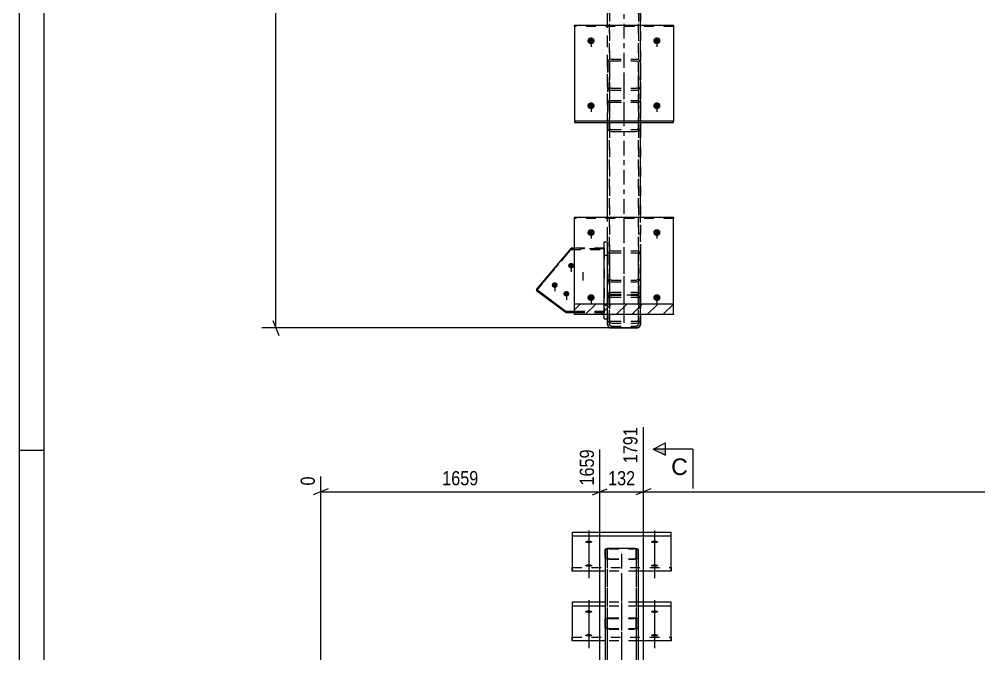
# Model space of a CAD drawing. Header units: millimetres. Extents: x 0 to 1189, y 0 to 841.
# Drawn here: x 0 to 194.2, y 554.8 to 683.3 of the extents above; entities that cross this region are included whole.
import ezdxf

# ---------------------------------------------------------------- set-up
doc = ezdxf.new("R2010")
doc.units = ezdxf.units.MM
doc.linetypes.add('DXK_LINE_DOT2', pattern=[3.9198, 1.9599, -1.9599])
doc.linetypes.add('DXK_LINE_DOT3', pattern=[5.9187, 2.979, -0.9799, 0.9799, -0.9799])
doc.styles.add('Arial', font='ARIAL.TTF', dxfattribs={"height": 0.2})
doc.styles.add('Arial Narrow', font='ARIALN.TTF', dxfattribs={"height": 0.2})

# ---------------------------------------------------------------- blocks, each defined once
blk = doc.blocks.new('Unknown-761549426-1125')
at = {"color": 5, "linetype": 'Continuous'}
for p, q in [((0, 841), (0, 0)), ((5, 836), (5, 5)), ((5, 596), (0, 596))]:
    blk.add_line(p, q, dxfattribs=at)
blk = doc.blocks.new('Bolt-761549426-4709 - 4700')
at = {"linetype": 'Continuous'}
for points in [[(115.27, 563.62), (115.42, 563.62), (115.57, 563.6), (115.7, 563.57), (115.81, 563.54), (115.9, 563.5), (115.97, 563.45), (116, 563.4), (116, 563.34), (115.97, 563.29), (115.9, 563.24), (115.81, 563.2), (115.7, 563.17), (115.57, 563.14), (115.42, 563.12), (115.27, 563.12), (115.12, 563.12), (114.97, 563.14), (114.84, 563.17), (114.72, 563.2), (114.63, 563.24), (114.57, 563.29), (114.54, 563.34), (114.54, 563.4), (114.57, 563.45), (114.63, 563.5), (114.72, 563.54), (114.84, 563.57), (114.97, 563.6), (115.12, 563.62)], [(115.27, 558.83), (115.42, 558.83), (115.57, 558.81), (115.7, 558.78), (115.81, 558.75), (115.9, 558.71), (115.97, 558.66), (116, 558.61), (116, 558.56), (115.97, 558.5), (115.9, 558.46), (115.81, 558.41), (115.7, 558.38), (115.57, 558.35), (115.42, 558.34), (115.27, 558.33), (115.12, 558.34), (114.97, 558.35), (114.84, 558.38), (114.72, 558.41), (114.63, 558.46), (114.57, 558.5), (114.54, 558.56), (114.54, 558.61), (114.57, 558.66), (114.63, 558.71), (114.72, 558.75), (114.84, 558.78), (114.97, 558.81), (115.12, 558.83)]]:
    blk.add_hatch(color=1, dxfattribs=at).paths.add_polyline_path(points)
at = {"color": 1, "linetype": 'Continuous'}
for p, q in [((115.27, 565.69), (115.27, 560.8)), ((115.27, 560.9), (115.27, 556.01))]:
    blk.add_line(p, q, dxfattribs=at)
blk = doc.blocks.new('Part-761549426-4710 - 4700')
at = {"color": 7, "linetype": 'DXK_LINE_DOT3'}
blk.add_line((121.93, 570.38), (121.93, 528.64), dxfattribs=at)
at = {"color": 7, "linetype": 'DXK_LINE_DOT2'}
for p, q in [((118.6, 561.85), (118.66, 561.95)), ((118.6, 560.11), (118.6, 561.85)), ((118.6, 561.85), (118.6, 538.91)), ((118.66, 561.95), (118.84, 562.04)), ((118.84, 562.04), (119.09, 562.1)), ((119.03, 561.9), (119, 561.85)), ((119, 560.11), (119, 561.85)), ((119, 561.85), (119, 538.91)), ((119.12, 561.94), (119.03, 561.9)), ((119.09, 562.1), (119.4, 562.12)), ((119.25, 561.97), (119.12, 561.94)), ((119.4, 561.98), (119.25, 561.97)), ((119.4, 562.12), (124.47, 562.12)), ((119.4, 561.98), (124.47, 561.98)), ((124.47, 562.12), (124.77, 562.1)), ((124.62, 561.97), (124.47, 561.98)), ((124.75, 561.94), (124.62, 561.97)), ((124.84, 561.9), (124.75, 561.94)), ((124.77, 562.1), (125.03, 562.04)), ((124.87, 561.84), (124.84, 561.9)), ((124.87, 560.11), (124.87, 561.84)), ((124.87, 561.84), (124.87, 538.91)), ((125.03, 562.04), (125.21, 561.95)), ((125.21, 561.95), (125.27, 561.84)), ((125.27, 560.11), (125.27, 561.84)), ((125.27, 561.84), (125.27, 538.91)), ((118.6, 560.11), (118.6, 537.17)), ((118.66, 560.01), (118.6, 560.11)), ((118.84, 559.92), (118.66, 560.01)), ((119.09, 559.86), (118.84, 559.92)), ((119, 560.11), (119, 537.17)), ((119, 560.11), (119.03, 560.06)), ((119.03, 560.06), (119.12, 560.02)), ((119.4, 559.84), (119.09, 559.86)), ((119.12, 560.02), (119.25, 559.99)), ((119.25, 559.99), (119.4, 559.98)), ((119.4, 559.98), (124.47, 559.98)), ((119.4, 559.84), (124.47, 559.84)), ((124.47, 559.98), (124.62, 559.99)), ((124.77, 559.86), (124.47, 559.84)), ((124.62, 559.99), (124.75, 560.02)), ((124.75, 560.02), (124.84, 560.06)), ((125.03, 559.92), (124.77, 559.86)), ((124.84, 560.06), (124.87, 560.11)), ((124.87, 560.11), (124.87, 537.17)), ((125.21, 560.01), (125.03, 559.92)), ((125.27, 560.11), (125.21, 560.01)), ((125.27, 560.11), (125.27, 537.17)), ((118.66, 539.01), (118.6, 538.91)), ((118.6, 537.17), (118.6, 538.91)), ((118.83, 539.1), (118.66, 539.01)), ((119.09, 539.16), (118.83, 539.1)), ((119, 538.91), (119.03, 538.96)), ((119, 537.17), (119, 538.91)), ((119.03, 538.96), (119.12, 539)), ((119.4, 539.18), (119.09, 539.16)), ((119.12, 539), (119.25, 539.03)), ((119.25, 539.03), (119.4, 539.04)), ((119.4, 539.18), (124.47, 539.18)), ((119.4, 539.04), (124.47, 539.04)), ((124.77, 539.16), (124.47, 539.18)), ((124.47, 539.04), (124.62, 539.03)), ((124.62, 539.03), (124.75, 539)), ((124.75, 539), (124.84, 538.96)), ((125.03, 539.1), (124.77, 539.16)), ((124.84, 538.96), (124.87, 538.91)), ((124.87, 538.91), (124.87, 537.17)), ((125.21, 539.01), (125.03, 539.1)), ((125.27, 538.91), (125.21, 539.01)), ((125.27, 537.17), (125.27, 538.91)), ((118.6, 537.17), (118.66, 537.07)), ((118.66, 537.07), (118.83, 536.98)), ((118.83, 536.98), (119.09, 536.92)), ((119.03, 537.12), (119, 537.17)), ((119.12, 537.08), (119.03, 537.12)), ((119.09, 536.92), (119.4, 536.9)), ((119.25, 537.05), (119.12, 537.08)), ((119.4, 537.04), (119.25, 537.05)), ((119.4, 537.04), (124.47, 537.04)), ((119.4, 536.9), (124.47, 536.9)), ((124.62, 537.05), (124.47, 537.04)), ((124.47, 536.9), (124.77, 536.92)), ((124.75, 537.08), (124.62, 537.05)), ((124.84, 537.12), (124.75, 537.08)), ((124.77, 536.92), (125.03, 536.98)), ((124.87, 537.17), (124.84, 537.12)), ((125.03, 536.98), (125.21, 537.07)), ((125.21, 537.07), (125.27, 537.17))]:
    blk.add_line(p, q, dxfattribs=at)
blk = doc.blocks.new('Part-761549426-4708 - 4700')
at = {"color": 2, "linetype": 'Continuous'}
for p, q in [((118.6, 575.96), (118.66, 576.07)), ((118.6, 575.96), (118.6, 552.52)), ((118.66, 576.07), (118.84, 576.16)), ((118.84, 576.16), (119.1, 576.22)), ((119.1, 576.22), (119.4, 576.24)), ((119.4, 576.24), (124.47, 576.24)), ((124.47, 576.24), (124.77, 576.22)), ((124.77, 576.22), (125.03, 576.16)), ((125.03, 576.16), (125.21, 576.07)), ((125.21, 576.07), (125.27, 575.96)), ((125.27, 575.96), (125.27, 552.52)), ((118.66, 553.13), (118.6, 553.03)), ((118.77, 553.19), (118.66, 553.13)), ((125.21, 553.13), (125.1, 553.19)), ((125.27, 553.03), (125.21, 553.13))]:
    blk.add_line(p, q, dxfattribs=at)
at = {"color": 7, "linetype": 'DXK_LINE_DOT2'}
for p, q in [((118.6, 574.23), (118.6, 575.96)), ((119.03, 576.02), (119, 575.96)), ((119, 574.23), (119, 575.96)), ((119, 575.96), (119, 553.03)), ((119.12, 576.06), (119.03, 576.02)), ((119.25, 576.09), (119.12, 576.06)), ((119.4, 576.1), (119.25, 576.09)), ((119.4, 576.1), (124.47, 576.1)), ((124.62, 576.09), (124.47, 576.1)), ((124.75, 576.06), (124.62, 576.09)), ((124.84, 576.02), (124.75, 576.06)), ((124.87, 575.96), (124.84, 576.02)), ((124.87, 574.23), (124.87, 575.96)), ((124.87, 575.96), (124.87, 553.03)), ((125.27, 574.23), (125.27, 575.96)), ((118.6, 574.23), (118.6, 551.29)), ((118.66, 574.13), (118.6, 574.23)), ((118.84, 574.04), (118.66, 574.13)), ((119.1, 573.98), (118.84, 574.04)), ((119, 574.23), (119, 551.29)), ((119, 574.23), (119.03, 574.18)), ((119.03, 574.18), (119.12, 574.13)), ((119.4, 573.96), (119.1, 573.98)), ((119.12, 574.13), (119.25, 574.11)), ((119.25, 574.11), (119.4, 574.09)), ((119.4, 574.09), (124.47, 574.09)), ((119.4, 573.96), (124.47, 573.96)), ((124.47, 574.09), (124.62, 574.11)), ((124.77, 573.98), (124.47, 573.96)), ((124.62, 574.11), (124.75, 574.13)), ((124.75, 574.13), (124.77, 574.15)), ((124.77, 574.15), (124.84, 574.18)), ((125.03, 574.04), (124.77, 573.98)), ((124.84, 574.18), (124.87, 574.23)), ((124.87, 574.23), (124.87, 551.29)), ((125.21, 574.13), (125.03, 574.04)), ((125.27, 574.23), (125.21, 574.13)), ((125.27, 574.23), (125.27, 551.29)), ((118.6, 551.29), (118.6, 552.52)), ((118.83, 553.22), (118.77, 553.19)), ((119.09, 553.28), (118.83, 553.22)), ((119, 553.03), (119.03, 553.08)), ((119, 551.29), (119, 553.03)), ((119.03, 553.08), (119.12, 553.12)), ((119.4, 553.3), (119.09, 553.28)), ((119.12, 553.12), (119.25, 553.15)), ((119.25, 553.15), (119.4, 553.16)), ((119.4, 553.3), (124.47, 553.3)), ((119.4, 553.16), (124.47, 553.16)), ((124.77, 553.28), (124.47, 553.3)), ((124.47, 553.16), (124.62, 553.15)), ((124.62, 553.15), (124.75, 553.12)), ((124.75, 553.12), (124.84, 553.08)), ((125.03, 553.22), (124.77, 553.28)), ((124.84, 553.08), (124.87, 553.03)), ((124.87, 553.03), (124.87, 551.29)), ((125.1, 553.19), (125.03, 553.22)), ((125.27, 551.29), (125.27, 552.52)), ((118.6, 551.29), (118.66, 551.19)), ((118.66, 551.19), (118.83, 551.1)), ((118.83, 551.1), (119.09, 551.04)), ((119.03, 551.24), (119, 551.29)), ((119.12, 551.2), (119.03, 551.24)), ((119.09, 551.04), (119.4, 551.02)), ((119.25, 551.17), (119.12, 551.2)), ((119.4, 551.16), (119.25, 551.17)), ((119.4, 551.16), (124.47, 551.16)), ((119.4, 551.02), (124.47, 551.02)), ((124.62, 551.17), (124.47, 551.16)), ((124.47, 551.02), (124.77, 551.04)), ((124.75, 551.2), (124.62, 551.17)), ((124.84, 551.24), (124.75, 551.2)), ((124.77, 551.04), (125.03, 551.1)), ((124.87, 551.29), (124.84, 551.24)), ((125.03, 551.1), (125.21, 551.19)), ((125.21, 551.19), (125.27, 551.29))]:
    blk.add_line(p, q, dxfattribs=at)
at = {"color": 7, "linetype": 'DXK_LINE_DOT3'}
blk.add_line((121.93, 575.1), (121.93, 552.16), dxfattribs=at)
blk = doc.blocks.new('Bolt-761549426-4713 - 4700')
at = {"linetype": 'Continuous'}
for points in [[(115.27, 577.74), (115.42, 577.73), (115.57, 577.72), (115.7, 577.69), (115.81, 577.66), (115.9, 577.61), (115.97, 577.57), (116, 577.52), (116, 577.46), (115.97, 577.41), (115.9, 577.36), (115.81, 577.32), (115.7, 577.29), (115.57, 577.26), (115.42, 577.24), (115.27, 577.24), (115.12, 577.24), (114.97, 577.26), (114.84, 577.29), (114.72, 577.32), (114.63, 577.36), (114.57, 577.41), (114.54, 577.46), (114.54, 577.52), (114.57, 577.57), (114.63, 577.61), (114.72, 577.66), (114.84, 577.69), (114.97, 577.72), (115.12, 577.73)], [(115.27, 572.95), (115.42, 572.95), (115.57, 572.93), (115.7, 572.9), (115.81, 572.87), (115.9, 572.83), (115.97, 572.78), (116, 572.73), (116, 572.68), (115.97, 572.62), (115.9, 572.58), (115.81, 572.53), (115.7, 572.5), (115.57, 572.47), (115.42, 572.46), (115.27, 572.45), (115.12, 572.46), (114.97, 572.47), (114.84, 572.5), (114.72, 572.53), (114.63, 572.58), (114.57, 572.62), (114.54, 572.68), (114.54, 572.73), (114.57, 572.78), (114.63, 572.83), (114.72, 572.87), (114.84, 572.9), (114.97, 572.93), (115.12, 572.95)]]:
    blk.add_hatch(color=1, dxfattribs=at).paths.add_polyline_path(points)
at = {"color": 1, "linetype": 'Continuous'}
for p, q in [((115.27, 579.81), (115.27, 574.92)), ((115.27, 575.02), (115.27, 570.13))]:
    blk.add_line(p, q, dxfattribs=at)
blk = doc.blocks.new('Part-761549426-4714 - 4700')
at = {"color": 2, "linetype": 'Continuous'}
for p, q in [((111.93, 579.38), (111.93, 578.63)), ((131.93, 579.38), (111.93, 579.38)), ((131.93, 578.63), (131.93, 579.38)), ((111.93, 578.63), (111.93, 571.56)), ((131.93, 578.63), (111.93, 578.63)), ((131.93, 571.56), (131.93, 578.63)), ((118.6, 571.56), (111.93, 571.56)), ((131.93, 571.56), (125.27, 571.56))]:
    blk.add_line(p, q, dxfattribs=at)
at = {"color": 7, "linetype": 'DXK_LINE_DOT2'}
for p, q in [((111.93, 571.56), (111.93, 572.31)), ((111.93, 572.31), (131.93, 572.31)), ((125.27, 571.56), (118.6, 571.56)), ((131.93, 572.31), (131.93, 571.56))]:
    blk.add_line(p, q, dxfattribs=at)
blk = doc.blocks.new('Part-761549426-4762 - 4700')
at = {"color": 2, "linetype": 'Continuous'}
for p, q in [((111.93, 565.26), (111.93, 564.51)), ((118.6, 565.26), (111.93, 565.26)), ((131.93, 565.26), (125.27, 565.26)), ((131.93, 564.51), (131.93, 565.26)), ((111.93, 564.51), (111.93, 557.44)), ((118.6, 564.51), (111.93, 564.51)), ((131.93, 564.51), (125.27, 564.51)), ((131.93, 557.44), (131.93, 564.51)), ((118.6, 557.44), (111.93, 557.44)), ((131.93, 557.44), (125.27, 557.44))]:
    blk.add_line(p, q, dxfattribs=at)
at = {"color": 7, "linetype": 'DXK_LINE_DOT2'}
for p, q in [((125.27, 565.26), (118.6, 565.26)), ((125.27, 564.51), (118.6, 564.51)), ((111.93, 557.44), (111.93, 558.19)), ((111.93, 558.19), (131.93, 558.19)), ((125.27, 557.44), (118.6, 557.44)), ((131.93, 558.19), (131.93, 557.44))]:
    blk.add_line(p, q, dxfattribs=at)
blk = doc.blocks.new('Bolt-761549426-4902 - 4700')
at = {"linetype": 'Continuous'}
for points in [[(128.6, 563.62), (128.75, 563.62), (128.9, 563.6), (129.03, 563.57), (129.15, 563.54), (129.24, 563.5), (129.3, 563.45), (129.33, 563.4), (129.33, 563.34), (129.3, 563.29), (129.24, 563.24), (129.15, 563.2), (129.03, 563.17), (128.9, 563.14), (128.75, 563.12), (128.6, 563.12), (128.45, 563.12), (128.3, 563.14), (128.17, 563.17), (128.06, 563.2), (127.97, 563.24), (127.9, 563.29), (127.87, 563.34), (127.87, 563.4), (127.9, 563.45), (127.97, 563.5), (128.06, 563.54), (128.17, 563.57), (128.3, 563.6), (128.45, 563.62)], [(128.6, 558.83), (128.75, 558.83), (128.9, 558.81), (129.03, 558.78), (129.15, 558.75), (129.24, 558.71), (129.3, 558.66), (129.33, 558.61), (129.33, 558.56), (129.3, 558.5), (129.24, 558.46), (129.15, 558.41), (129.03, 558.38), (128.9, 558.35), (128.75, 558.34), (128.6, 558.33), (128.45, 558.34), (128.3, 558.35), (128.17, 558.38), (128.06, 558.41), (127.97, 558.46), (127.9, 558.5), (127.87, 558.56), (127.87, 558.61), (127.9, 558.66), (127.97, 558.71), (128.06, 558.75), (128.17, 558.78), (128.3, 558.81), (128.45, 558.83)]]:
    blk.add_hatch(color=1, dxfattribs=at).paths.add_polyline_path(points)
at = {"color": 1, "linetype": 'Continuous'}
for p, q in [((128.6, 565.69), (128.6, 560.8)), ((128.6, 560.9), (128.6, 556.01))]:
    blk.add_line(p, q, dxfattribs=at)
blk = doc.blocks.new('Bolt-761549426-4903 - 4700')
at = {"linetype": 'Continuous'}
for points in [[(128.6, 577.74), (128.75, 577.73), (128.9, 577.72), (129.03, 577.69), (129.15, 577.66), (129.24, 577.61), (129.3, 577.57), (129.33, 577.52), (129.33, 577.46), (129.3, 577.41), (129.24, 577.36), (129.15, 577.32), (129.03, 577.29), (128.9, 577.26), (128.75, 577.24), (128.6, 577.24), (128.45, 577.24), (128.3, 577.26), (128.17, 577.29), (128.06, 577.32), (127.97, 577.36), (127.9, 577.41), (127.87, 577.46), (127.87, 577.52), (127.9, 577.57), (127.97, 577.61), (128.06, 577.66), (128.17, 577.69), (128.3, 577.72), (128.45, 577.73)], [(128.6, 572.95), (128.75, 572.95), (128.9, 572.93), (129.03, 572.9), (129.15, 572.87), (129.24, 572.83), (129.3, 572.78), (129.33, 572.73), (129.33, 572.67), (129.3, 572.62), (129.24, 572.58), (129.15, 572.53), (129.03, 572.5), (128.9, 572.47), (128.75, 572.46), (128.6, 572.45), (128.45, 572.46), (128.3, 572.47), (128.17, 572.5), (128.06, 572.53), (127.97, 572.58), (127.9, 572.62), (127.87, 572.67), (127.87, 572.73), (127.9, 572.78), (127.97, 572.83), (128.06, 572.87), (128.17, 572.9), (128.3, 572.93), (128.45, 572.95)]]:
    blk.add_hatch(color=1, dxfattribs=at).paths.add_polyline_path(points)
at = {"color": 1, "linetype": 'Continuous'}
for p, q in [((128.6, 579.81), (128.6, 574.92)), ((128.6, 575.02), (128.6, 570.13))]:
    blk.add_line(p, q, dxfattribs=at)
blk = doc.blocks.new('Bolt-761549426-3755 - 3565')
at = {"linetype": 'Continuous'}
for points in [[(129.07, 639.4), (128.92, 639.41), (128.77, 639.46), (128.64, 639.53), (128.53, 639.63), (128.44, 639.74), (128.37, 639.87), (128.34, 640.02), (128.34, 640.16), (128.37, 640.3), (128.44, 640.43), (128.53, 640.55), (128.64, 640.65), (128.77, 640.72), (128.92, 640.76), (129.07, 640.78), (129.22, 640.76), (129.37, 640.72), (129.5, 640.65), (129.62, 640.55), (129.71, 640.43), (129.77, 640.3), (129.8, 640.16), (129.8, 640.02), (129.77, 639.87), (129.71, 639.74), (129.62, 639.63), (129.5, 639.53), (129.37, 639.46), (129.22, 639.41)], [(129.07, 626.24), (128.92, 626.26), (128.77, 626.3), (128.64, 626.37), (128.53, 626.47), (128.44, 626.59), (128.37, 626.72), (128.34, 626.86), (128.34, 627), (128.37, 627.15), (128.44, 627.28), (128.53, 627.39), (128.64, 627.49), (128.77, 627.56), (128.92, 627.61), (129.07, 627.62), (129.22, 627.61), (129.37, 627.56), (129.5, 627.49), (129.62, 627.39), (129.71, 627.28), (129.77, 627.15), (129.8, 627), (129.8, 626.86), (129.77, 626.72), (129.71, 626.59), (129.62, 626.47), (129.5, 626.37), (129.37, 626.3), (129.22, 626.26)]]:
    blk.add_hatch(color=1, dxfattribs=at).paths.add_polyline_path(points)
at = {"color": 1, "linetype": 'Continuous'}
for p, q in [((129.07, 640.66), (129.07, 638.88)), ((129.07, 627.5), (129.07, 625.72))]:
    blk.add_line(p, q, dxfattribs=at)
blk = doc.blocks.new('Part-761549426-3576 - 3565')
at = {"color": 2, "linetype": 'Continuous'}
for p, q in [((112.4, 682.04), (132.4, 682.04)), ((112.4, 682.04), (112.4, 662.62)), ((132.4, 682.04), (132.4, 662.62)), ((112.4, 662.62), (112.4, 662.35)), ((132.4, 662.62), (112.4, 662.62)), ((112.4, 662.35), (132.4, 662.35)), ((132.4, 662.35), (132.4, 662.62))]:
    blk.add_line(p, q, dxfattribs=at)
at = {"color": 7, "linetype": 'DXK_LINE_DOT2'}
for p, q in [((112.4, 681.77), (112.4, 682.04)), ((132.4, 681.77), (112.4, 681.77)), ((112.4, 681.77), (112.4, 662.35)), ((132.4, 682.04), (132.4, 681.77)), ((132.4, 681.77), (132.4, 662.35))]:
    blk.add_line(p, q, dxfattribs=at)
blk = doc.blocks.new('Part-761549426-3618 - 3565')
at = {"color": 2, "linetype": 'Continuous'}
for p, q in [((111.73, 636.96), (104.7, 628.61)), ((112.4, 636.96), (111.73, 636.96)), ((104.7, 628.61), (110.74, 624.13)), ((104.7, 628.61), (104.7, 628.33)), ((110.74, 623.86), (104.7, 628.33)), ((112.4, 624.13), (110.74, 624.13)), ((110.74, 624.13), (110.74, 623.86)), ((112.4, 623.86), (110.74, 623.86))]:
    blk.add_line(p, q, dxfattribs=at)
at = {"color": 7, "linetype": 'DXK_LINE_DOT3'}
for p, q in [((111.73, 636.82), (104.7, 628.47)), ((118.4, 636.82), (111.73, 636.82)), ((118.4, 624), (118.4, 636.82)), ((104.7, 628.47), (110.74, 624))]:
    blk.add_line(p, q, dxfattribs=at)
at = {"color": 7, "linetype": 'DXK_LINE_DOT2'}
for p, q in [((104.7, 628.33), (111.73, 636.69)), ((111.73, 636.96), (111.73, 636.69)), ((111.73, 636.69), (118.4, 636.69)), ((118.4, 636.96), (112.4, 636.96)), ((118.4, 624.13), (118.4, 636.96)), ((118.4, 636.96), (118.4, 636.69)), ((118.4, 636.69), (118.4, 623.86)), ((118.4, 624.13), (112.4, 624.13)), ((118.4, 623.86), (112.4, 623.86)), ((118.4, 623.86), (118.4, 624.13))]:
    blk.add_line(p, q, dxfattribs=at)
blk = doc.blocks.new('Part-761549426-3665 - 3565')
at = {"color": 2, "linetype": 'Continuous'}
for p, q in [((119.07, 747.47), (119.13, 747.47)), ((119.07, 682.04), (119.07, 746.8)), ((119.13, 747.47), (124.94, 747.47)), ((125.74, 747.47), (124.94, 747.47)), ((125.74, 747.47), (125.74, 747.47)), ((125.74, 714.04), (125.74, 747.47)), ((125.74, 682.04), (125.74, 700.38)), ((119.07, 643.22), (119.07, 662.35)), ((125.74, 643.22), (125.74, 661.33)), ((119.07, 621.58), (119.07, 623.53)), ((119.13, 621.27), (119.07, 621.58)), ((125.74, 621.58), (125.68, 621.27)), ((125.74, 621.58), (125.74, 622.51)), ((119.3, 621.01), (119.13, 621.27)), ((119.56, 620.84), (119.3, 621.01)), ((119.87, 620.78), (119.56, 620.84)), ((119.87, 620.78), (124.94, 620.78)), ((125.24, 620.84), (124.94, 620.78)), ((125.5, 621.01), (125.24, 620.84)), ((125.68, 621.27), (125.5, 621.01))]:
    blk.add_line(p, q, dxfattribs=at)
at = {"color": 7, "linetype": 'DXK_LINE_DOT2'}
for p, q in [((119.07, 747.47), (119.07, 747.47)), ((119.07, 626.64), (119.07, 747.47)), ((119.07, 746.8), (119.07, 747.47)), ((119.07, 747.47), (119.07, 747.47)), ((119.47, 747.47), (119.47, 747.47)), ((119.47, 621.58), (119.47, 747.47)), ((119.47, 747.47), (119.47, 626.64)), ((119.87, 747.47), (119.87, 747.47)), ((119.87, 747.47), (119.87, 747.47)), ((119.87, 747.47), (119.87, 747.47)), ((125.31, 747.47), (125.09, 747.47)), ((125.34, 747.47), (125.31, 747.47)), ((125.34, 747.47), (125.34, 747.47)), ((125.34, 621.58), (125.34, 747.47)), ((125.34, 747.47), (125.34, 626.64)), ((125.74, 747.47), (125.74, 626.64)), ((125.74, 700.38), (125.74, 714.04)), ((119.07, 662.35), (119.07, 682.04)), ((125.74, 661.33), (125.74, 682.04)), ((119.07, 623.53), (119.07, 643.22)), ((125.74, 622.51), (125.74, 643.22)), ((119.3, 627.21), (119.56, 627.38)), ((119.56, 627.38), (119.87, 627.44)), ((119.87, 627.44), (124.94, 627.44)), ((124.94, 627.44), (125.24, 627.38)), ((125.24, 627.38), (125.5, 627.21)), ((119.07, 626.64), (119.13, 626.95)), ((119.07, 621.58), (119.07, 626.64)), ((119.13, 626.95), (119.3, 627.21)), ((119.5, 626.8), (119.47, 626.64)), ((119.47, 626.64), (119.47, 621.58)), ((119.59, 626.93), (119.5, 626.8)), ((119.72, 627.01), (119.59, 626.93)), ((119.87, 627.04), (119.72, 627.01)), ((119.87, 627.04), (124.94, 627.04)), ((125.09, 627.01), (124.94, 627.04)), ((125.22, 626.93), (125.09, 627.01)), ((125.31, 626.8), (125.22, 626.93)), ((125.34, 626.64), (125.31, 626.8)), ((125.34, 626.64), (125.34, 621.58)), ((125.5, 627.21), (125.68, 626.95)), ((125.68, 626.95), (125.74, 626.64)), ((125.74, 626.64), (125.74, 621.58)), ((119.47, 621.58), (119.5, 621.42)), ((125.31, 621.42), (125.34, 621.58)), ((119.5, 621.42), (119.59, 621.29)), ((119.59, 621.29), (119.72, 621.21)), ((119.72, 621.21), (119.87, 621.18)), ((119.87, 621.18), (124.94, 621.18)), ((124.94, 621.18), (125.09, 621.21)), ((125.09, 621.21), (125.22, 621.29)), ((125.22, 621.29), (125.31, 621.42))]:
    blk.add_line(p, q, dxfattribs=at)
at = {"color": 7, "linetype": 'DXK_LINE_DOT3'}
blk.add_line((122.4, 747.47), (122.4, 624.11), dxfattribs=at)
blk = doc.blocks.new('Part-761549426-3739 - 3565')
at = {"linetype": 'Continuous'}
h = blk.add_hatch(dxfattribs=at)
h.set_pattern_fill('', scale=0.7, style=0, pattern_type=0)
h.set_pattern_definition([(45, (132.4044, 625.631), (-1.57154, 1.57154), [])])
h.paths.add_polyline_path([(132.4, 623.56), (132.4, 625.63), (112.4, 625.63), (112.4, 623.56)])
at = {"color": 2, "linetype": 'Continuous'}
for p, q in [((112.4, 625.63), (112.4, 643.22)), ((112.4, 643.22), (132.4, 643.22)), ((132.4, 625.63), (132.4, 643.22)), ((112.4, 623.56), (112.4, 625.63)), ((132.4, 625.63), (112.4, 625.63)), ((132.4, 623.56), (132.4, 625.63)), ((112.4, 623.53), (112.4, 623.56)), ((112.4, 623.56), (132.4, 623.56)), ((132.4, 623.53), (112.4, 623.53)), ((132.4, 623.56), (132.4, 623.53))]:
    blk.add_line(p, q, dxfattribs=at)
at = {"color": 7, "linetype": 'DXK_LINE_DOT2'}
for p, q in [((112.4, 643.22), (112.4, 642.95)), ((112.4, 623.56), (112.4, 642.95)), ((132.4, 642.95), (112.4, 642.95)), ((132.4, 643.22), (132.4, 642.95)), ((132.4, 623.56), (132.4, 642.95))]:
    blk.add_line(p, q, dxfattribs=at)
at = {"color": 7, "linetype": 'DXK_LINE_DOT3'}
blk.add_line((122.4, 643.08), (122.4, 624.46), dxfattribs=at)
blk = doc.blocks.new('Bolt-761549426-3740 - 3565')
at = {"linetype": 'Continuous'}
for points in [[(115.74, 639.4), (115.59, 639.41), (115.44, 639.46), (115.31, 639.53), (115.19, 639.63), (115.1, 639.74), (115.04, 639.87), (115.01, 640.02), (115.01, 640.16), (115.04, 640.3), (115.1, 640.43), (115.19, 640.55), (115.31, 640.65), (115.44, 640.72), (115.59, 640.76), (115.74, 640.78), (115.89, 640.76), (116.04, 640.72), (116.17, 640.65), (116.28, 640.55), (116.37, 640.43), (116.44, 640.3), (116.47, 640.16), (116.47, 640.02), (116.44, 639.87), (116.37, 639.74), (116.28, 639.63), (116.17, 639.53), (116.04, 639.46), (115.89, 639.41)], [(115.74, 626.24), (115.59, 626.26), (115.44, 626.3), (115.31, 626.37), (115.19, 626.47), (115.1, 626.59), (115.04, 626.72), (115.01, 626.86), (115.01, 627), (115.04, 627.15), (115.1, 627.28), (115.19, 627.39), (115.31, 627.49), (115.44, 627.56), (115.59, 627.61), (115.74, 627.62), (115.89, 627.61), (116.04, 627.56), (116.17, 627.49), (116.28, 627.39), (116.37, 627.28), (116.44, 627.15), (116.47, 627), (116.47, 626.86), (116.44, 626.72), (116.37, 626.59), (116.28, 626.47), (116.17, 626.37), (116.04, 626.3), (115.89, 626.26)]]:
    blk.add_hatch(color=1, dxfattribs=at).paths.add_polyline_path(points)
at = {"color": 1, "linetype": 'Continuous'}
for p, q in [((115.74, 640.66), (115.74, 638.88)), ((115.74, 627.5), (115.74, 625.72))]:
    blk.add_line(p, q, dxfattribs=at)
blk = doc.blocks.new('Part-761549426-3743 - 3565')
at = {"color": 7, "linetype": 'DXK_LINE_DOT2'}
for p, q in [((119.13, 674.73), (119.07, 674.44)), ((119.07, 669.68), (119.07, 674.44)), ((119.07, 674.44), (119.07, 666.09)), ((119.31, 674.97), (119.13, 674.73)), ((119.56, 675.13), (119.31, 674.97)), ((119.47, 674.44), (119.5, 674.58)), ((119.47, 669.68), (119.47, 674.44)), ((119.47, 674.44), (119.47, 666.09)), ((119.5, 674.58), (119.59, 674.71)), ((119.87, 675.19), (119.56, 675.13)), ((119.59, 674.71), (119.72, 674.79)), ((119.72, 674.79), (119.87, 674.82)), ((119.87, 675.19), (124.94, 675.19)), ((119.87, 674.82), (124.94, 674.82)), ((125.24, 675.13), (124.94, 675.19)), ((124.94, 674.82), (125.09, 674.79)), ((125.09, 674.79), (125.22, 674.71)), ((125.22, 674.71), (125.31, 674.58)), ((125.5, 674.97), (125.24, 675.13)), ((125.31, 674.58), (125.34, 674.44)), ((125.34, 669.68), (125.34, 674.44)), ((125.34, 666.09), (125.34, 674.44)), ((125.68, 674.73), (125.5, 674.97)), ((125.74, 674.44), (125.68, 674.73)), ((125.74, 669.68), (125.74, 674.44)), ((125.74, 674.44), (125.74, 666.09)), ((119.07, 662.35), (119.07, 669.68)), ((119.07, 669.68), (119.13, 669.39)), ((119.13, 669.39), (119.31, 669.15)), ((119.31, 669.15), (119.56, 668.98)), ((119.47, 661.33), (119.47, 669.68)), ((119.5, 669.54), (119.47, 669.68)), ((119.59, 669.41), (119.5, 669.54)), ((119.56, 668.98), (119.87, 668.93)), ((119.72, 669.33), (119.59, 669.41)), ((119.87, 669.3), (119.72, 669.33)), ((119.87, 669.3), (124.94, 669.3)), ((119.87, 668.93), (124.94, 668.93)), ((125.09, 669.33), (124.94, 669.3)), ((124.94, 668.93), (125.24, 668.98)), ((125.22, 669.41), (125.09, 669.33)), ((125.31, 669.54), (125.22, 669.41)), ((125.24, 668.98), (125.5, 669.15)), ((125.34, 669.68), (125.31, 669.54)), ((125.34, 669.68), (125.34, 661.33)), ((125.5, 669.15), (125.68, 669.39)), ((125.68, 669.39), (125.74, 669.68)), ((125.74, 662.35), (125.74, 669.68)), ((119.07, 666.09), (119.13, 666.38)), ((119.13, 666.38), (119.3, 666.62)), ((119.3, 666.62), (119.56, 666.79)), ((119.5, 666.24), (119.47, 666.09)), ((119.59, 666.36), (119.5, 666.24)), ((119.56, 666.79), (119.87, 666.84)), ((119.72, 666.44), (119.59, 666.36)), ((119.87, 666.47), (119.72, 666.44)), ((119.87, 666.84), (124.94, 666.84)), ((119.87, 666.47), (124.94, 666.47)), ((124.94, 666.84), (125.24, 666.79)), ((125.09, 666.44), (124.94, 666.47)), ((125.22, 666.36), (125.09, 666.44)), ((125.31, 666.24), (125.22, 666.36)), ((125.24, 666.79), (125.5, 666.62)), ((125.34, 666.09), (125.31, 666.24)), ((125.5, 666.62), (125.68, 666.38)), ((125.68, 666.38), (125.74, 666.09)), ((119.07, 666.09), (119.07, 661.33)), ((119.47, 666.09), (119.47, 661.33)), ((125.34, 661.33), (125.34, 666.09)), ((125.74, 666.09), (125.74, 661.33)), ((119.47, 661.33), (119.5, 661.19)), ((119.5, 661.19), (119.59, 661.07)), ((119.59, 661.07), (119.72, 660.98)), ((119.72, 660.98), (119.87, 660.96)), ((119.87, 660.96), (124.94, 660.96)), ((124.94, 660.96), (125.09, 660.98)), ((125.09, 660.98), (125.22, 661.07)), ((125.22, 661.07), (125.31, 661.19)), ((125.31, 661.19), (125.34, 661.33))]:
    blk.add_line(p, q, dxfattribs=at)
at = {"color": 7, "linetype": 'DXK_LINE_DOT3'}
blk.add_line((122.4, 672.06), (122.4, 663.71), dxfattribs=at)
at = {"color": 2, "linetype": 'Continuous'}
for p, q in [((119.07, 661.33), (119.07, 662.35)), ((125.74, 661.33), (125.74, 662.35)), ((119.13, 661.04), (119.07, 661.33)), ((119.3, 660.8), (119.13, 661.04)), ((119.56, 660.64), (119.3, 660.8)), ((119.87, 660.58), (119.56, 660.64)), ((119.87, 660.58), (124.94, 660.58)), ((125.24, 660.64), (124.94, 660.58)), ((125.5, 660.8), (125.24, 660.64)), ((125.68, 661.04), (125.5, 660.8)), ((125.74, 661.33), (125.68, 661.04))]:
    blk.add_line(p, q, dxfattribs=at)
blk = doc.blocks.new('Bolt-761549426-3744 - 3565')
at = {"linetype": 'Continuous'}
for points in [[(115.74, 678.22), (115.59, 678.24), (115.44, 678.28), (115.31, 678.35), (115.19, 678.45), (115.1, 678.57), (115.04, 678.7), (115.01, 678.84), (115.01, 678.98), (115.04, 679.12), (115.1, 679.25), (115.19, 679.37), (115.31, 679.47), (115.44, 679.54), (115.59, 679.58), (115.74, 679.6), (115.89, 679.58), (116.04, 679.54), (116.17, 679.47), (116.28, 679.37), (116.37, 679.25), (116.44, 679.12), (116.47, 678.98), (116.47, 678.84), (116.44, 678.7), (116.37, 678.57), (116.28, 678.45), (116.17, 678.35), (116.04, 678.28), (115.89, 678.24)], [(115.74, 665.07), (115.59, 665.08), (115.44, 665.13), (115.31, 665.2), (115.19, 665.29), (115.1, 665.41), (115.04, 665.54), (115.01, 665.68), (115.01, 665.83), (115.04, 665.97), (115.1, 666.1), (115.19, 666.22), (115.31, 666.31), (115.44, 666.38), (115.59, 666.43), (115.74, 666.44), (115.89, 666.43), (116.04, 666.38), (116.17, 666.31), (116.28, 666.22), (116.37, 666.1), (116.44, 665.97), (116.47, 665.83), (116.47, 665.68), (116.44, 665.54), (116.37, 665.41), (116.28, 665.29), (116.17, 665.2), (116.04, 665.13), (115.89, 665.08)]]:
    blk.add_hatch(color=1, dxfattribs=at).paths.add_polyline_path(points)
at = {"color": 1, "linetype": 'Continuous'}
for p, q in [((115.74, 679.48), (115.74, 677.7)), ((115.74, 666.32), (115.74, 664.55))]:
    blk.add_line(p, q, dxfattribs=at)
blk = doc.blocks.new('Part-761549426-3745 - 3565')
at = {"color": 7, "linetype": 'DXK_LINE_DOT2'}
for p, q in [((119.13, 635.91), (119.07, 635.62)), ((119.07, 630.86), (119.07, 635.62)), ((119.07, 635.62), (119.07, 627.27)), ((119.31, 636.15), (119.13, 635.91)), ((119.56, 636.31), (119.31, 636.15)), ((119.47, 635.62), (119.5, 635.76)), ((119.47, 630.86), (119.47, 635.62)), ((119.47, 635.62), (119.47, 627.27)), ((119.5, 635.76), (119.59, 635.88)), ((119.87, 636.37), (119.56, 636.31)), ((119.59, 635.88), (119.72, 635.97)), ((119.72, 635.97), (119.87, 635.99)), ((119.87, 636.37), (124.94, 636.37)), ((119.87, 635.99), (124.94, 635.99)), ((125.24, 636.31), (124.94, 636.37)), ((124.94, 635.99), (125.09, 635.97)), ((125.09, 635.97), (125.22, 635.88)), ((125.22, 635.88), (125.31, 635.76)), ((125.5, 636.15), (125.24, 636.31)), ((125.31, 635.76), (125.34, 635.62)), ((125.34, 630.86), (125.34, 635.62)), ((125.34, 627.27), (125.34, 635.62)), ((125.68, 635.91), (125.5, 636.15)), ((125.74, 635.62), (125.68, 635.91)), ((125.74, 630.86), (125.74, 635.62)), ((125.74, 635.62), (125.74, 627.27)), ((119.07, 623.53), (119.07, 630.86)), ((119.07, 630.86), (119.13, 630.57)), ((119.13, 630.57), (119.31, 630.33)), ((119.31, 630.33), (119.56, 630.16)), ((119.47, 622.51), (119.47, 630.86)), ((119.5, 630.71), (119.47, 630.86)), ((119.59, 630.59), (119.5, 630.71)), ((119.56, 630.16), (119.87, 630.1)), ((119.72, 630.51), (119.59, 630.59)), ((119.87, 630.48), (119.72, 630.51)), ((119.87, 630.48), (124.94, 630.48)), ((119.87, 630.1), (124.94, 630.1)), ((125.09, 630.51), (124.94, 630.48)), ((124.94, 630.1), (125.24, 630.16)), ((125.22, 630.59), (125.09, 630.51)), ((125.31, 630.71), (125.22, 630.59)), ((125.24, 630.16), (125.5, 630.33)), ((125.34, 630.86), (125.31, 630.71)), ((125.34, 630.86), (125.34, 622.51)), ((125.5, 630.33), (125.68, 630.57)), ((125.68, 630.57), (125.74, 630.86)), ((125.74, 623.53), (125.74, 630.86)), ((119.07, 627.27), (119.13, 627.56)), ((119.13, 627.56), (119.3, 627.8)), ((119.3, 627.8), (119.56, 627.96)), ((119.5, 627.41), (119.47, 627.27)), ((119.59, 627.54), (119.5, 627.41)), ((119.56, 627.96), (119.87, 628.02)), ((119.72, 627.62), (119.59, 627.54)), ((119.87, 627.65), (119.72, 627.62)), ((119.87, 628.02), (124.94, 628.02)), ((119.87, 627.65), (124.94, 627.65)), ((124.94, 628.02), (125.24, 627.96)), ((125.09, 627.62), (124.94, 627.65)), ((125.22, 627.54), (125.09, 627.62)), ((125.31, 627.41), (125.22, 627.54)), ((125.24, 627.96), (125.5, 627.8)), ((125.34, 627.27), (125.31, 627.41)), ((125.5, 627.8), (125.68, 627.56)), ((125.68, 627.56), (125.74, 627.27)), ((119.07, 627.27), (119.07, 622.51)), ((119.47, 627.27), (119.47, 622.51)), ((125.34, 622.51), (125.34, 627.27)), ((125.74, 627.27), (125.74, 622.51)), ((119.47, 622.51), (119.5, 622.36)), ((119.5, 622.36), (119.59, 622.24)), ((119.59, 622.24), (119.72, 622.16)), ((119.72, 622.16), (119.87, 622.13)), ((119.87, 621.76), (119.85, 621.76)), ((119.87, 622.13), (124.94, 622.13)), ((119.87, 621.76), (124.94, 621.76)), ((124.94, 622.13), (125.09, 622.16)), ((124.94, 621.76), (124.96, 621.76)), ((125.09, 622.16), (125.22, 622.24)), ((125.22, 622.24), (125.31, 622.36)), ((125.31, 622.36), (125.34, 622.51))]:
    blk.add_line(p, q, dxfattribs=at)
at = {"color": 7, "linetype": 'DXK_LINE_DOT3'}
blk.add_line((122.4, 636.66), (122.4, 621.47), dxfattribs=at)
at = {"color": 2, "linetype": 'Continuous'}
for p, q in [((119.07, 622.51), (119.07, 623.53)), ((125.74, 622.51), (125.74, 623.53)), ((119.13, 622.22), (119.07, 622.51)), ((119.3, 621.98), (119.13, 622.22)), ((119.56, 621.81), (119.3, 621.98)), ((119.85, 621.76), (119.56, 621.81)), ((124.96, 621.76), (125.24, 621.81)), ((125.5, 621.98), (125.24, 621.81)), ((125.68, 622.22), (125.5, 621.98)), ((125.74, 622.51), (125.68, 622.22))]:
    blk.add_line(p, q, dxfattribs=at)
blk = doc.blocks.new('Part-761549426-3733 - 3565')
at = {"color": 7, "linetype": 'DXK_LINE_DOT2'}
for p, q in [((119.56, 627.38), (119.3, 627.21)), ((119.87, 627.44), (119.56, 627.38)), ((124.94, 627.44), (119.87, 627.44)), ((125.24, 627.38), (124.94, 627.44)), ((125.5, 627.21), (125.24, 627.38)), ((119.13, 626.95), (119.07, 626.64)), ((119.07, 621.58), (119.07, 626.64)), ((119.07, 626.64), (119.07, 626.64)), ((119.3, 627.21), (119.13, 626.95)), ((119.47, 626.64), (119.5, 626.8)), ((119.47, 626.64), (119.47, 626.64)), ((119.47, 621.58), (119.47, 626.64)), ((119.5, 626.8), (119.59, 626.93)), ((119.59, 626.93), (119.72, 627.01)), ((119.72, 627.01), (119.87, 627.04)), ((119.87, 627.04), (119.87, 627.04)), ((119.87, 627.04), (124.94, 627.04)), ((124.94, 627.04), (124.94, 627.04)), ((124.94, 627.04), (125.09, 627.01)), ((125.09, 627.01), (125.22, 626.93)), ((125.22, 626.93), (125.31, 626.8)), ((125.31, 626.8), (125.34, 626.64)), ((125.34, 626.64), (125.34, 626.64)), ((125.34, 621.58), (125.34, 626.64)), ((125.68, 626.95), (125.5, 627.21)), ((125.74, 626.64), (125.68, 626.95)), ((125.74, 621.58), (125.74, 626.64)), ((125.74, 626.64), (125.74, 626.64)), ((119.47, 621.58), (119.47, 621.58)), ((119.5, 621.42), (119.47, 621.58)), ((125.34, 621.58), (125.31, 621.42)), ((125.34, 621.58), (125.34, 621.58)), ((125.74, 621.58), (125.74, 621.58)), ((119.56, 621.33), (119.5, 621.42)), ((119.59, 621.29), (119.56, 621.33)), ((119.72, 621.21), (119.59, 621.29)), ((119.87, 621.18), (119.72, 621.21)), ((119.87, 621.18), (119.87, 621.18)), ((119.87, 621.18), (124.94, 621.18)), ((119.87, 620.78), (119.87, 620.78)), ((125.09, 621.21), (124.94, 621.18)), ((124.94, 621.18), (124.94, 621.18)), ((125.22, 621.29), (125.09, 621.21)), ((125.31, 621.42), (125.22, 621.29))]:
    blk.add_line(p, q, dxfattribs=at)
at = {"color": 7, "linetype": 'DXK_LINE_DOT3'}
blk.add_line((122.4, 624.11), (122.4, 624.11), dxfattribs=at)
at = {"color": 2, "linetype": 'Continuous'}
for p, q in [((119.07, 621.58), (119.07, 621.58)), ((119.07, 621.58), (119.13, 621.27)), ((125.68, 621.27), (125.74, 621.58)), ((119.13, 621.27), (119.3, 621.01)), ((119.3, 621.01), (119.56, 620.84)), ((119.56, 620.84), (119.87, 620.78)), ((124.94, 620.78), (119.87, 620.78)), ((124.94, 620.78), (125.24, 620.84)), ((125.24, 620.84), (125.5, 621.01)), ((125.5, 621.01), (125.68, 621.27))]:
    blk.add_line(p, q, dxfattribs=at)
blk = doc.blocks.new('Part-761549426-3750 - 3565')
at = {"color": 7, "linetype": 'DXK_LINE_DOT2'}
for p, q in [((118.4, 625.36), (118.4, 638.19)), ((118.4, 638.19), (119.07, 638.19)), ((118.4, 635.46), (118.4, 638.19)), ((119.07, 625.36), (119.07, 638.19)), ((119.07, 638.19), (119.07, 635.46)), ((118.4, 622.63), (118.4, 635.46)), ((119.07, 635.46), (118.4, 635.46)), ((119.07, 622.63), (119.07, 635.46)), ((119.07, 625.36), (118.4, 625.36)), ((118.4, 623.56), (118.4, 625.36)), ((118.4, 623.53), (118.4, 623.56)), ((119.07, 622.63), (119.07, 625.36))]:
    blk.add_line(p, q, dxfattribs=at)
at = {"color": 2, "linetype": 'Continuous'}
for q in [(118.4, 623.53), (119.07, 622.63)]:
    blk.add_line((118.4, 622.63), q, dxfattribs=at)
blk = doc.blocks.new('Bolt-761549426-3751 - 3565')
at = {"linetype": 'Continuous'}
for points in [[(111.7, 632.83), (111.58, 632.84), (111.46, 632.88), (111.35, 632.93), (111.26, 633.01), (111.18, 633.11), (111.13, 633.22), (111.1, 633.33), (111.1, 633.45), (111.13, 633.56), (111.18, 633.67), (111.26, 633.77), (111.35, 633.85), (111.46, 633.91), (111.58, 633.94), (111.7, 633.95), (111.83, 633.94), (111.95, 633.91), (112.05, 633.85), (112.15, 633.77), (112.22, 633.67), (112.27, 633.56), (112.3, 633.45), (112.3, 633.33), (112.27, 633.22), (112.22, 633.11), (112.15, 633.01), (112.05, 632.93), (111.95, 632.88), (111.83, 632.84)], [(108.39, 628.9), (108.27, 628.91), (108.15, 628.94), (108.04, 629), (107.95, 629.08), (107.87, 629.18), (107.82, 629.28), (107.8, 629.4), (107.8, 629.52), (107.82, 629.63), (107.87, 629.74), (107.95, 629.84), (108.04, 629.92), (108.15, 629.97), (108.27, 630.01), (108.39, 630.02), (108.52, 630.01), (108.64, 629.97), (108.75, 629.92), (108.84, 629.84), (108.91, 629.74), (108.96, 629.63), (108.99, 629.52), (108.99, 629.4), (108.96, 629.28), (108.91, 629.18), (108.84, 629.08), (108.75, 629), (108.64, 628.94), (108.52, 628.91)], [(110.75, 627.15), (110.62, 627.16), (110.5, 627.2), (110.39, 627.25), (110.3, 627.33), (110.23, 627.43), (110.18, 627.54), (110.15, 627.65), (110.15, 627.77), (110.18, 627.88), (110.23, 627.99), (110.3, 628.09), (110.39, 628.17), (110.5, 628.23), (110.62, 628.26), (110.75, 628.27), (110.87, 628.26), (110.99, 628.23), (111.1, 628.17), (111.19, 628.09), (111.27, 627.99), (111.32, 627.88), (111.34, 627.77), (111.34, 627.65), (111.32, 627.54), (111.27, 627.43), (111.19, 627.33), (111.1, 627.25), (110.99, 627.2), (110.87, 627.16)]]:
    blk.add_hatch(color=1, dxfattribs=at).paths.add_polyline_path(points)
at = {"color": 1, "linetype": 'Continuous'}
for p, q in [((111.7, 633.85), (111.7, 632.14)), ((108.39, 629.92), (108.39, 628.21)), ((110.75, 628.17), (110.75, 626.46))]:
    blk.add_line(p, q, dxfattribs=at)
at = {"color": 1, "linetype": 'DXK_LINE_DOT2'}
blk.add_line((114.05, 632.1), (114.05, 630.39), dxfattribs=at)
blk = doc.blocks.new('Bolt-761549426-3754 - 3565')
at = {"linetype": 'Continuous'}
for points in [[(129.07, 678.22), (128.92, 678.24), (128.77, 678.28), (128.64, 678.35), (128.53, 678.45), (128.44, 678.57), (128.37, 678.7), (128.34, 678.84), (128.34, 678.98), (128.37, 679.12), (128.44, 679.25), (128.53, 679.37), (128.64, 679.47), (128.77, 679.54), (128.92, 679.58), (129.07, 679.6), (129.22, 679.58), (129.37, 679.54), (129.5, 679.47), (129.62, 679.37), (129.71, 679.25), (129.77, 679.12), (129.8, 678.98), (129.8, 678.84), (129.77, 678.7), (129.71, 678.57), (129.62, 678.45), (129.5, 678.35), (129.37, 678.28), (129.22, 678.24)], [(129.07, 665.07), (128.92, 665.08), (128.77, 665.13), (128.64, 665.2), (128.53, 665.29), (128.44, 665.41), (128.37, 665.54), (128.34, 665.68), (128.34, 665.83), (128.37, 665.97), (128.44, 666.1), (128.53, 666.22), (128.64, 666.31), (128.77, 666.38), (128.92, 666.43), (129.07, 666.44), (129.22, 666.43), (129.37, 666.38), (129.5, 666.31), (129.62, 666.22), (129.71, 666.1), (129.77, 665.97), (129.8, 665.83), (129.8, 665.68), (129.77, 665.54), (129.71, 665.41), (129.62, 665.29), (129.5, 665.2), (129.37, 665.13), (129.22, 665.08)]]:
    blk.add_hatch(color=1, dxfattribs=at).paths.add_polyline_path(points)
at = {"color": 1, "linetype": 'Continuous'}
for p, q in [((129.07, 679.48), (129.07, 677.7)), ((129.07, 666.32), (129.07, 664.55))]:
    blk.add_line(p, q, dxfattribs=at)
blk = doc.blocks.new('StraightDimension-761549426-15802 - 4700')
at = {"color": 7, "linetype": 'Continuous'}
for p, q in [((126.33, 488.82), (126.33, 600.71)), ((316.99, 488.82), (316.99, 596.21)), ((127.83, 588.2), (124.83, 587)), ((126.33, 587.6), (316.99, 587.6)), ((315.49, 587), (318.49, 588.2))]:
    blk.add_line(p, q, dxfattribs=at)
at = {"color": 0, "linetype": 'Continuous'}
blk.add_wipeout([(316.39, 596.81), (312.19, 596.81), (312.19, 588.3), (316.39, 588.3)], dxfattribs=at)
at = {"color": 0}
blk.add_wipeout([(225.92, 588.35), (225.92, 592.55), (217.41, 592.55), (217.41, 588.35)], dxfattribs=at)
at = {"color": 3, "linetype": 'Continuous', "style": 'Arial Narrow'}
blk.add_text('4651', height=2.863, rotation=90.0002, dxfattribs=at).set_placement((315.79, 588.9))
at = {"color": 3, "style": 'Arial Narrow'}
blk.add_text('2860', height=2.863, dxfattribs=at).set_placement((218.01, 588.95))
blk = doc.blocks.new('StraightDimension-761549426-15803 - 4700')
at = {"color": 7, "linetype": 'Continuous'}
for p, q in [((126.33, 488.82), (126.33, 600.71)), ((117.53, 488.82), (117.53, 596.21)), ((116.03, 587), (119.03, 588.2)), ((117.53, 587.6), (126.33, 587.6)), ((127.83, 588.2), (124.83, 587))]:
    blk.add_line(p, q, dxfattribs=at)
at = {"color": 0}
blk.add_wipeout([(125.28, 588.35), (125.28, 592.55), (118.59, 592.55), (118.59, 588.35)], dxfattribs=at)
at = {"color": 0, "linetype": 'Continuous'}
blk.add_wipeout([(125.73, 601.31), (121.53, 601.31), (121.53, 592.8), (125.73, 592.8)], dxfattribs=at)
at = {"color": 3, "linetype": 'Continuous', "style": 'Arial Narrow'}
blk.add_text('1791', height=2.863, rotation=90.0002, dxfattribs=at).set_placement((125.13, 593.4))
at = {"color": 3, "style": 'Arial Narrow'}
blk.add_text('132', height=2.863, dxfattribs=at).set_placement((119.19, 588.95))
blk = doc.blocks.new('StraightDimension-761549426-15804 - 4700')
at = {"color": 7, "linetype": 'Continuous'}
for p, q in [((117.53, 488.82), (117.53, 596.21)), ((61.03, 508.82), (61.03, 590.73)), ((62.53, 588.2), (59.53, 587)), ((61.03, 587.6), (117.53, 587.6)), ((116.03, 587), (119.03, 588.2))]:
    blk.add_line(p, q, dxfattribs=at)
at = {"color": 0, "linetype": 'Continuous'}
for points in [[(116.93, 596.81), (112.73, 596.81), (112.73, 588.3), (116.93, 588.3)], [(60.43, 591.33), (56.23, 591.33), (56.23, 588.3), (60.43, 588.3)]]:
    blk.add_wipeout(points, dxfattribs=at)
at = {"color": 0}
blk.add_wipeout([(93.54, 588.35), (93.54, 592.55), (85.02, 592.55), (85.02, 588.35)], dxfattribs=at)
at = {"color": 3, "linetype": 'Continuous', "style": 'Arial Narrow'}
for s, height, p in [('1659', 2.863, (116.33, 588.9)), ('0', 2.86, (59.83, 588.9))]:
    blk.add_text(s, height=height, rotation=90.0002, dxfattribs=at).set_placement(p)
at = {"color": 3, "style": 'Arial Narrow'}
blk.add_text('1659', height=2.863, dxfattribs=at).set_placement((85.62, 588.95))
blk = doc.blocks.new('StraightDimension-761549426-15287 - 3565')
at = {"color": 7, "linetype": 'Continuous'}
for p, q in [((110.57, 802.28), (49.09, 802.28)), ((52.54, 800.78), (51.34, 803.78)), ((51.94, 620.78), (51.94, 802.28)), ((51.34, 622.28), (52.54, 619.28)), ((121.4, 620.78), (49.09, 620.78))]:
    blk.add_line(p, q, dxfattribs=at)
at = {"color": 0}
blk.add_wipeout([(51.19, 715.78), (46.99, 715.78), (46.99, 707.27), (51.19, 707.27)], dxfattribs=at)
at = {"color": 3, "style": 'Arial Narrow'}
blk.add_text('2723', height=2.863, rotation=90.0002, dxfattribs=at).set_placement((50.59, 707.87))
blk = doc.blocks.new('SectionMark-761549426-16594 - 4700')
at = {"linetype": 'Continuous'}
blk.add_hatch(color=6, dxfattribs=at).paths.add_polyline_path([(130.83, 596.28), (130.83, 595.03), (128.33, 596.28)])
at = {"color": 6, "linetype": 'Continuous'}
for p, q in [((128.33, 596.28), (130.83, 597.53)), ((136.33, 596.28), (128.33, 596.28)), ((128.33, 596.28), (130.83, 595.03)), ((130.83, 595.03), (130.83, 597.53)), ((136.33, 596.28), (136.33, 588.28))]:
    blk.add_line(p, q, dxfattribs=at)
at = {"color": 0, "linetype": 'Continuous'}
blk.add_wipeout([(135.33, 591.03), (135.33, 594.53), (131.96, 594.53), (131.96, 591.03)], dxfattribs=at)
at = {"color": 3, "linetype": 'Continuous', "style": 'Arial'}
blk.add_text('C', height=3.34, dxfattribs=at).set_placement((131.96, 591.03))

msp = doc.modelspace()

# ---------------------------------------------------------------- block references
for name in ['Unknown-761549426-1125', 'Part-761549426-3665 - 3565', 'Part-761549426-3576 - 3565', 'Bolt-761549426-3744 - 3565', 'Bolt-761549426-3754 - 3565', 'Part-761549426-3743 - 3565', 'Part-761549426-3739 - 3565', 'Bolt-761549426-3740 - 3565', 'Bolt-761549426-3755 - 3565', 'Part-761549426-3750 - 3565', 'Part-761549426-3618 - 3565', 'Part-761549426-3745 - 3565', 'Bolt-761549426-3751 - 3565', 'Part-761549426-3733 - 3565', 'Part-761549426-4714 - 4700', 'Bolt-761549426-4713 - 4700', 'Bolt-761549426-4903 - 4700', 'Part-761549426-4708 - 4700', 'Part-761549426-4710 - 4700', 'Part-761549426-4762 - 4700', 'Bolt-761549426-4709 - 4700', 'Bolt-761549426-4902 - 4700']:
    msp.add_blockref(name, (0, 0))

# ---------------------------------------------------------------- next in the draw order: block references
for name in ['StraightDimension-761549426-15287 - 3565', 'StraightDimension-761549426-15802 - 4700']:
    msp.add_blockref(name, (0, 0))

# ---------------------------------------------------------------- next in the draw order: block references
msp.add_blockref('StraightDimension-761549426-15803 - 4700', (0, 0))

# ---------------------------------------------------------------- next in the draw order: block references
for name in ['StraightDimension-761549426-15804 - 4700', 'SectionMark-761549426-16594 - 4700']:
    msp.add_blockref(name, (0, 0))

doc.saveas('drawing.dxf')
